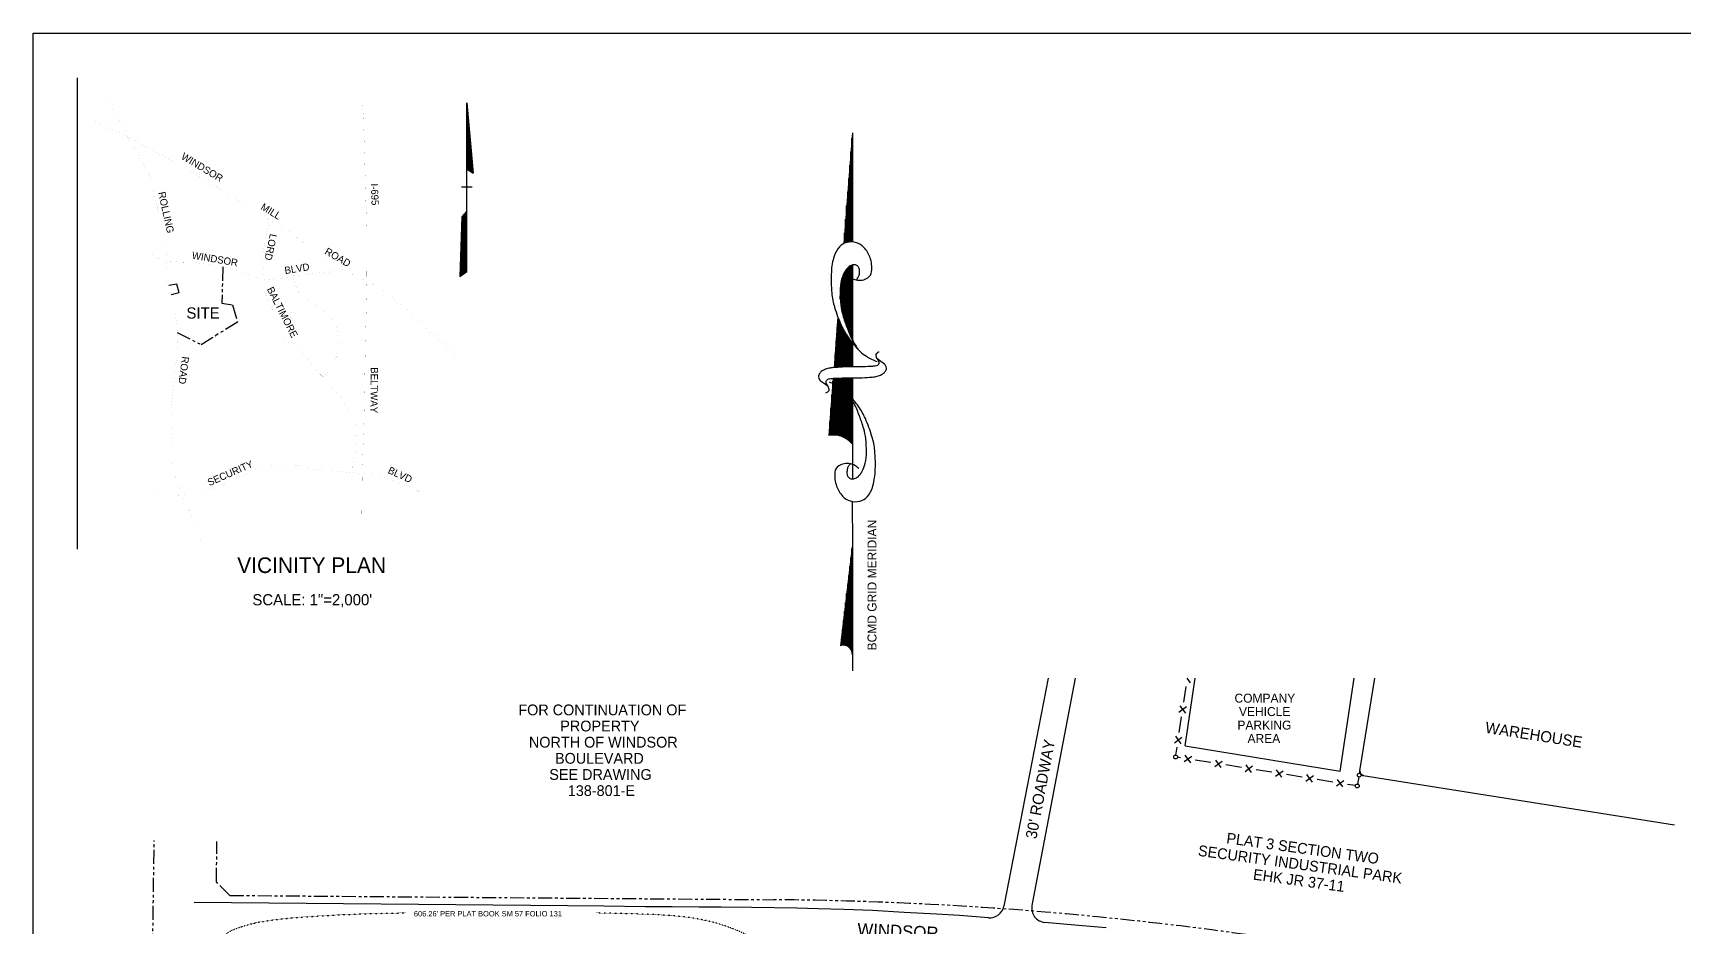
# Model space of a CAD drawing. Extents: x -40911 to -31608, y 11226 to 14227.
# Drawn here: x -35789 to -33949, y 13230 to 14227 of the extents above; entities that cross this region are included whole.
import ezdxf
from ezdxf.enums import TextEntityAlignment as Align

# ---------------------------------------------------------------- set-up
doc = ezdxf.new("R2010")
doc.units = 0
doc.header["$MEASUREMENT"] = 0
for name, pattern in [('DASHED', [0.75, 0.5, -0.25]), ('DOT', [0.25, 0, -0.25]), ('PHANTOM2', [31.25, 15.625, -3.125, 3.125, -3.125, 3.125, -3.125])]:
    doc.linetypes.add(name, pattern=pattern)
doc.layers.get('0').update_dxf_attribs({"linetype": 'CONTINUOUS'})
for name, color, linetype in [('ADJOIN', 7, 'CONTINUOUS'), ('BLDG', 7, 'CONTINUOUS'), ('BLDG-LAB', 7, 'CONTINUOUS'), ('BORDER', 7, 'CONTINUOUS'), ('BOUND', 7, 'CONTINUOUS'), ('BOUND-ABND', 7, 'CONTINUOUS'), ('FENCE', 7, 'CONTINUOUS'), ('GRID', 7, 'CONTINUOUS'), ('LOCMAP', 7, 'CONTINUOUS'), ('METES', 7, 'CONTINUOUS'), ('PROPCOR', 7, 'CONTINUOUS'), ('ROADC', 7, 'CONTINUOUS'), ('TEXT', 7, 'CONTINUOUS'), ('TXT', 7, 'CONTINUOUS')]:
    doc.layers.add(name, color=color, linetype=linetype)
doc.styles.add('txt', font='TXT', dxfattribs={"height": 0.2})

msp = doc.modelspace()

# ---------------------------------------------------------------- linework, layer by layer
at = {"color": 7, "linetype": 'Continuous'}
for points, const_width in [([(-35658.2, 14066), (-35683.4, 14109.7), (-35688.9, 14122.3), (-35694.6, 14132), (-35702.1, 14142.8), (-35703.8, 14151.3), (-35704.1, 14159.7)], 0.02), ([(-35421.9, 14147.4), (-35420.7, 14132.2), (-35418.8, 14066.7), (-35417.3, 14010.9), (-35416.9, 13948.5), (-35418.7, 13873), (-35420.1, 13797.1), (-35422.1, 13736.1), (-35422.6, 13685.8)], 0.04), ([(-35658.3, 14097.2), (-35684.3, 14111.9), (-35718.9, 14127.5), (-35723.2, 14129.5)], 0.03), ([(-35316.3, 13866.3), (-35317.4, 13867.2), (-35363.5, 13909.5), (-35392.3, 13934.9), (-35398.6, 13939.7), (-35403.2, 13943.1), (-35407.8, 13945.4), (-35453.9, 13967.7), (-35460.2, 13970.9), (-35465.8, 13975.2), (-35474.7, 13982.6), (-35483.1, 13989.3), (-35492.6, 13996.5), (-35498.8, 14003), (-35506.3, 14007.6), (-35516.4, 14012.4), (-35525.2, 14018.1), (-35536.3, 14024.7), (-35552.2, 14035.4), (-35573.3, 14048.5), (-35586.1, 14056.2), (-35597.9, 14063.7), (-35658.3, 14097.2)], 0.02), ([(-35658.2, 14066), (-35650.9, 14034.5), (-35646.4, 14016.6), (-35642.6, 13995.6), (-35640.5, 13980.2), (-35639.6, 13972.5), (-35641.3, 13959.9), (-35639.8, 13948.6), (-35636, 13933.6), (-35630.6, 13917.4), (-35629.1, 13902.2), (-35628.1, 13892.8), (-35627.6, 13882.5), (-35628.1, 13872.8), (-35628.9, 13863.1), (-35631.2, 13849.5), (-35632.7, 13830), (-35634.8, 13811.1), (-35634, 13795.5), (-35635.3, 13777.1), (-35634.1, 13764.2), (-35634.3, 13748.4), (-35631.8, 13736.3), (-35628.5, 13726.1), (-35624.4, 13714.1), (-35619.7, 13704.3), (-35613.6, 13691.8), (-35609.7, 13679.2), (-35604.8, 13667.7), (-35602.7, 13661.1)], 0.02), ([(-35525.9, 14017), (-35530.5, 13996.4), (-35533.1, 13975.9), (-35532, 13954.2), (-35532, 13940.2), (-35524.4, 13922.5), (-35516.5, 13907), (-35510.7, 13893.1), (-35506.5, 13881.1), (-35499.4, 13882.6), (-35478.2, 13856.5), (-35469.5, 13846.8), (-35455.6, 13832.8), (-35444.9, 13818.2), (-35437.4, 13805.9), (-35430.3, 13791.8), (-35428.1, 13778.3), (-35428.9, 13759.2), (-35432.6, 13743.2), (-35432.3, 13736.3), (-35416.1, 13735.3), (-35407.5, 13735), (-35399.6, 13733.6), (-35387, 13726.8), (-35369, 13720.4), (-35355.8, 13713.9)], 0.02), ([(-35440.7, 13961.3), (-35475.3, 13958.8), (-35490, 13957), (-35497.8, 13956.2), (-35508.4, 13953.7), (-35518.3, 13952.1), (-35527.3, 13951.2), (-35535.4, 13951.7), (-35547.2, 13956.8), (-35560.8, 13961.6), (-35576.1, 13965.1), (-35588.6, 13967.4), (-35601, 13969.7), (-35610.7, 13970.9), (-35624.7, 13971.2), (-35633.4, 13971.8), (-35639.5, 13972), (-35659.2, 13980.6)], 0.02), ([(-35498.7, 13956), (-35498, 13948.2), (-35495.4, 13942.1), (-35491.9, 13935.3), (-35483.7, 13929.3), (-35464.8, 13915.7), (-35457.1, 13908.3), (-35449.6, 13897.5), (-35448.3, 13882.2), (-35450.3, 13867.7), (-35453.5, 13858.3), (-35457.7, 13851.9), (-35465.4, 13842.7)], 0.02), ([(-35432.3, 13736.3), (-35456.6, 13738.6), (-35475, 13740.4), (-35494.3, 13744.4), (-35513.3, 13745), (-35527.6, 13744.2), (-35538.2, 13741.1), (-35556.3, 13733.1), (-35574.6, 13725.2), (-35596.8, 13715.6), (-35614.3, 13712.9), (-35624.8, 13710.7), (-35636.3, 13710.3), (-35650.3, 13711.7), (-35658.6, 13714.6)], 0.02)]:
    msp.add_lwpolyline(points, dxfattribs=dict(at, const_width=const_width))
at = {"layer": 'ADJOIN', "color": 7, "linetype": 'PHANTOM2'}
for p, q in [((-35656.5, 13144.1), (-35654, 13326.4)), ((-35584.6, 13280.3), (-35584, 13325.4)), ((-35569.8, 13265.2), (-35584.6, 13280.3)), ((-35569.8, 13265.2), (-34963.9, 13260.4))]:
    msp.add_line(p, q, dxfattribs=at)
msp.add_arc((-34996, 9225.5), 4035, 78.9348, 89.5444, dxfattribs=at)
at = {"layer": 'BLDG', "color": 7, "linetype": 'Continuous'}
for p, q in [((-34310, 13403.9), (-34293.5, 13507.2)), ((-34306.3, 13398.9), (-33959.5, 13343.8))]:
    msp.add_line(p, q, dxfattribs=at)
at = {"layer": 'BORDER', "color": 7, "linetype": 'DASHED'}
for p, q in [((-35789, 14226.6), (-31607.8, 14226.6)), ((-35789, 11240), (-35789, 14226.6))]:
    msp.add_line(p, q, dxfattribs=at)
at = {"layer": 'BORDER', "color": 7, "linetype": 'Continuous', "const_width": 0.02}
msp.add_lwpolyline([(-35739.3, 14175.9), (-35739.3, 11289.8), (-31657.6, 11289.8), (-31657.6, 14176.8), (-35739.3, 14176.8)], dxfattribs=at)
at = {"layer": 'BOUND', "color": 7, "linetype": 'PHANTOM2'}
for p, q in [((-35577.4, 13965.9), (-35578.6, 13925.5)), ((-35628.6, 13946.7), (-35637.7, 13945.1)), ((-35626.2, 13937), (-35635.1, 13934.8)), ((-35626.2, 13937), (-35628.6, 13946.7)), ((-35578.6, 13925.5), (-35567, 13923.5)), ((-35566.6, 13923.4), (-35561.2, 13904.1)), ((-35561.2, 13904.1), (-35585.4, 13889.4)), ((-35628.2, 13892.6), (-35601.8, 13879.3)), ((-35601.8, 13879.3), (-35585.4, 13889.4))]:
    msp.add_line(p, q, dxfattribs=at)
at = {"layer": 'FENCE', "color": 5, "linetype": 'Continuous'}
for p, q in [((-34503, 13507.2), (-34499.3, 13502.3)), ((-34506.3, 13480.8), (-34503.7, 13498.2)), ((-34511.7, 13469.4), (-34503.3, 13475.7)), ((-34510.7, 13476.7), (-34504.4, 13468.3)), ((-34511.4, 13446.9), (-34508.8, 13464.2)), ((-34516.8, 13435.4), (-34508.4, 13441.7)), ((-34515.7, 13442.8), (-34509.5, 13434.3)), ((-34515.2, 13421.5), (-34513.9, 13430.3)), ((-34509.9, 13418.6), (-34513.4, 13419.2)), ((-34505.9, 13414.3), (-34497.4, 13420.4)), ((-34498.6, 13413.1), (-34504.7, 13421.5)), ((-34476.1, 13413.2), (-34493.5, 13416)), ((-34464.7, 13407.6), (-34470.8, 13416.1)), ((-34471.9, 13408.8), (-34463.5, 13415)), ((-34442.1, 13407.8), (-34459.5, 13410.6)), ((-34438.1, 13403.4), (-34429.6, 13409.6)), ((-34430.7, 13402.2), (-34436.9, 13410.7)), ((-34408.1, 13402.4), (-34425.6, 13405.2)), ((-34404.1, 13398), (-34395.7, 13404.1)), ((-34396.9, 13396.9), (-34402.9, 13405.3)), ((-34374.3, 13397), (-34391.7, 13399.8)), ((-34370.3, 13392.7), (-34361.7, 13398.7)), ((-34362.9, 13391.5), (-34369.1, 13399.9)), ((-34311.2, 13397.2), (-34312.6, 13389.3)), ((-34310, 13403.9), (-34310.4, 13401.4)), ((-34310, 13403.9), (-34309.9, 13403.8)), ((-34310, 13403.7), (-34310, 13403.6)), ((-34309.9, 13403.7), (-34310, 13403.7)), ((-34310, 13403.6), (-34310, 13403.5)), ((-34310, 13403.5), (-34310, 13403.4)), ((-34310, 13403.4), (-34310, 13403.2)), ((-34310, 13403.2), (-34310, 13403.1)), ((-34310, 13403.1), (-34310, 13403)), ((-34310, 13403.1), (-34310, 13403.1)), ((-34310, 13403), (-34310, 13402.9)), ((-34310, 13402.9), (-34309.9, 13402.8)), ((-34309.9, 13402.5), (-34310, 13402.3)), ((-34310, 13402.3), (-34309.9, 13402.3)), ((-34309.9, 13403.8), (-34309.9, 13403.7)), ((-34309.9, 13402.8), (-34309.9, 13402.7)), ((-34309.9, 13402.7), (-34309.9, 13402.6)), ((-34309.9, 13402.6), (-34309.9, 13402.5)), ((-34309.9, 13402.3), (-34309.8, 13402.3)), ((-34309.8, 13402.3), (-34309.8, 13402.2)), ((-34309.8, 13402.2), (-34309.8, 13402.1)), ((-34309.8, 13402.1), (-34309.8, 13402)), ((-34309.8, 13402), (-34309.8, 13401.9)), ((-34309.8, 13401.9), (-34309.7, 13401.8)), ((-34309.7, 13401.8), (-34309.7, 13401.7)), ((-34309.7, 13401.7), (-34309.7, 13401.6)), ((-34309.7, 13401.6), (-34309.7, 13401.5)), ((-34309.7, 13401.5), (-34309.6, 13401.4)), ((-34309.6, 13401.4), (-34309.6, 13401.3)), ((-34309.6, 13401.3), (-34309.5, 13401.2)), ((-34309.5, 13401.2), (-34309.5, 13401.1)), ((-34309.5, 13401.1), (-34309.4, 13401.1)), ((-34309.4, 13401.1), (-34309.4, 13401)), ((-34309.4, 13401), (-34309.4, 13400.9)), ((-34309.4, 13400.8), (-34309.3, 13400.9)), ((-34309.4, 13400.9), (-34309.4, 13400.8)), ((-34309.3, 13400.9), (-34309.2, 13400.8)), ((-34309.2, 13400.8), (-34309.2, 13400.7)), ((-34309.2, 13400.7), (-34309.1, 13400.6)), ((-34309.1, 13400.6), (-34309.1, 13400.5)), ((-34309.1, 13400.5), (-34309, 13400.4)), ((-34309, 13400.4), (-34308.9, 13400.3)), ((-34308.9, 13400.3), (-34308.8, 13400.3)), ((-34308.8, 13400.3), (-34308.8, 13400.2)), ((-34308.8, 13400.1), (-34308.7, 13400.2)), ((-34308.8, 13400.2), (-34308.8, 13400.1)), ((-34308.7, 13400.2), (-34308.7, 13400.1)), ((-34308.7, 13400.1), (-34308.6, 13400)), ((-34308.6, 13400), (-34308.5, 13399.9)), ((-34308.5, 13399.9), (-34308.4, 13399.8)), ((-34308.4, 13399.8), (-34308.3, 13399.8)), ((-34308.3, 13399.8), (-34308.3, 13399.7)), ((-34308.3, 13399.7), (-34308.2, 13399.7)), ((-34308.2, 13399.7), (-34308.1, 13399.7)), ((-34308.1, 13399.7), (-34308.1, 13399.6)), ((-34308.1, 13399.6), (-34308, 13399.6)), ((-34308, 13399.6), (-34308, 13399.5)), ((-34308, 13399.5), (-34307.9, 13399.5)), ((-34307.9, 13399.5), (-34307.9, 13399.4)), ((-34307.9, 13399.4), (-34307.8, 13399.4)), ((-34307.8, 13399.4), (-34307.7, 13399.3)), ((-34307.7, 13399.3), (-34307.6, 13399.4)), ((-34307.6, 13399.4), (-34307.5, 13399.3)), ((-34307.5, 13399.3), (-34307.4, 13399.2)), ((-34307.4, 13399.2), (-34307.3, 13399.2)), ((-34307.3, 13399.2), (-34307.2, 13399.1)), ((-34307.2, 13399.1), (-34307.1, 13399.1)), ((-34307.1, 13399.1), (-34307, 13399.1)), ((-34307, 13399.1), (-34306.9, 13399)), ((-34306.9, 13399), (-34306.8, 13399)), ((-34306.8, 13399), (-34306.6, 13398.9)), ((-34306.6, 13398.9), (-34306.5, 13399)), ((-34306.5, 13399), (-34306.4, 13398.9)), ((-34306.4, 13398.9), (-34306.3, 13398.9)), ((-34340.3, 13391.6), (-34357.7, 13394.4)), ((-34336.3, 13387.3), (-34327.9, 13393.4)), ((-34329, 13386.1), (-34335.1, 13394.5)), ((-34315.1, 13387.6), (-34323.9, 13389))]:
    msp.add_line(p, q, dxfattribs=at)
for centre in [(-34515.5, 13419.5), (-34310.8, 13399.3), (-34313, 13387.2)]:
    msp.add_circle(centre, 2.13, dxfattribs=at)
for p in [(-34310, 13403.5), (-34310, 13403.1), (-34310, 13402.9), (-34309.9, 13402.6), (-34309.8, 13402), (-34309.7, 13401.7), (-34309.6, 13401.4), (-34309.2, 13400.7), (-34309.1, 13400.5), (-34308.6, 13400), (-34308.5, 13399.9), (-34307.5, 13399.3), (-34307.4, 13399.2), (-34307.2, 13399.1), (-34307, 13399.1), (-34306.8, 13399), (-34306.5, 13399)]:
    msp.add_point(p, dxfattribs=at)
at = {"layer": 'GRID', "color": 70, "linetype": 'Continuous'}
for p, q in [((-34875.8, 14115.4), (-34885.4, 13991.9)), ((-34875.8, 14115.4), (-34875.8, 13993.6)), ((-34876.3, 13993.6), (-34876.3, 14109.5)), ((-34878.6, 13993.3), (-34878.6, 14079.3)), ((-34877.5, 13993.4), (-34877.5, 14094.4)), ((-34879.8, 13993.2), (-34879.8, 14064.3)), ((-34881, 13992.9), (-34881, 14049.2)), ((-34882.2, 13992.6), (-34882.2, 14034.1)), ((-34883.3, 13992.4), (-34883.3, 14019.1)), ((-34884.5, 13992.1), (-34884.5, 14004)), ((-34876.3, 13885.6), (-34876.3, 13967.6)), ((-34875.7, 13968), (-34875.8, 13854.5)), ((-34888, 13920.3), (-34888, 13949.1)), ((-34886.8, 13914.1), (-34886.8, 13953.4)), ((-34885.7, 13909.6), (-34885.7, 13957.1)), ((-34884.5, 13906.2), (-34884.5, 13959.1)), ((-34883.3, 13903), (-34883.3, 13961)), ((-34882.2, 13899.8), (-34882.2, 13963)), ((-34881, 13896.6), (-34881, 13964.4)), ((-34879.8, 13893.5), (-34879.8, 13965.2)), ((-34878.6, 13890.9), (-34878.6, 13966)), ((-34877.5, 13888.3), (-34877.5, 13966.8)), ((-34888.8, 13948.3), (-34889.5, 13939.9)), ((-34889.2, 13930.3), (-34889.2, 13933.5)), ((-34892.6, 13900), (-34896.2, 13853.2)), ((-34892.7, 13853.8), (-34892.7, 13898.7)), ((-34891.9, 13909.8), (-34892.6, 13900)), ((-34891.5, 13853.8), (-34891.5, 13908.9)), ((-34890.4, 13853.9), (-34890.4, 13905.9)), ((-34889.2, 13853.9), (-34889.2, 13902.9)), ((-34888, 13854), (-34888, 13899.9)), ((-34886.8, 13854), (-34886.8, 13897.9)), ((-34885.7, 13854.1), (-34885.7, 13895.9)), ((-34884.5, 13854.1), (-34884.5, 13894)), ((-34893.9, 13853.7), (-34893.9, 13883.4)), ((-34883.3, 13854.1), (-34883.3, 13892)), ((-34882.2, 13854.2), (-34882.2, 13890.1)), ((-34881, 13854.2), (-34881, 13888.1)), ((-34879.8, 13854.3), (-34879.8, 13886.5)), ((-34878.6, 13854.3), (-34878.6, 13885)), ((-34877.5, 13854.4), (-34877.5, 13883.4)), ((-34876.3, 13854.4), (-34876.3, 13881.9)), ((-34895, 13853.7), (-34895, 13868.1)), ((-34897.2, 13841.3), (-34902.1, 13777.9)), ((-34896.2, 13778.2), (-34896.2, 13841.4)), ((-34895, 13778.2), (-34895, 13841.5)), ((-34893.9, 13778.2), (-34893.9, 13841.6)), ((-34892.7, 13778.1), (-34892.7, 13841.6)), ((-34891.5, 13777.9), (-34891.5, 13841.7)), ((-34890.4, 13777.7), (-34890.4, 13841.8)), ((-34889.2, 13777.6), (-34889.2, 13841.9)), ((-34888, 13777.2), (-34888, 13842)), ((-34886.8, 13776.8), (-34886.8, 13842)), ((-34885.7, 13776.4), (-34885.7, 13842)), ((-34884.5, 13775.8), (-34884.5, 13842)), ((-34883.3, 13775.1), (-34883.3, 13842)), ((-34882.2, 13774.4), (-34882.2, 13842)), ((-34881, 13773.5), (-34881, 13842)), ((-34879.8, 13823.4), (-34879.8, 13842)), ((-34878.6, 13822.1), (-34878.6, 13842)), ((-34877.5, 13820.8), (-34877.5, 13842)), ((-34876.3, 13819.5), (-34876.3, 13842)), ((-34875.8, 13842), (-34875.8, 13840.4)), ((-34875.8, 13840.4), (-34875.8, 13819)), ((-34898.6, 13778.1), (-34898.6, 13823.2)), ((-34897.4, 13778.2), (-34897.4, 13838.3)), ((-34879.8, 13772.6), (-34879.8, 13823)), ((-34878.6, 13771.7), (-34878.6, 13821.2)), ((-34899.7, 13778.1), (-34899.7, 13808.1)), ((-34877.5, 13770.3), (-34877.5, 13819.4)), ((-34876.3, 13769), (-34876.3, 13817.6)), ((-34875.8, 13816.9), (-34875.8, 13809.5)), ((-34875.8, 13809.5), (-34875.8, 13768.5)), ((-34900.9, 13778), (-34900.9, 13793.1)), ((-34902.1, 13778), (-34902.1, 13778)), ((-34875.8, 13768.5), (-34875.8, 13729.5)), ((-34876, 13704.4), (-34875.8, 13656)), ((-34875.8, 13656), (-34889, 13543.5)), ((-34875.8, 13656), (-34875.8, 13534.2)), ((-34877.5, 13539.6), (-34877.5, 13642)), ((-34876.3, 13537.1), (-34876.3, 13652.1)), ((-34879.8, 13542.1), (-34879.8, 13621.9)), ((-34878.6, 13541.1), (-34878.6, 13632)), ((-34882.2, 13543.4), (-34882.2, 13601.9)), ((-34881, 13542.9), (-34881, 13611.9)), ((-34884.5, 13544.1), (-34884.5, 13581.8)), ((-34883.3, 13543.8), (-34883.3, 13591.8)), ((-34885.7, 13544.1), (-34885.7, 13571.7)), ((-34888, 13543.9), (-34888, 13551.6)), ((-34886.8, 13544.1), (-34886.8, 13561.7)), ((-34875.8, 13534.2), (-34875.8, 13515.4))]:
    msp.add_line(p, q, dxfattribs=at)
at = {"layer": 'GRID', "color": 70, "linetype": 'Continuous', "elevation": 0}
for points in [[(-34880.9, 13956.7, 0.077736), (-34876.6, 13953.2, 0.07962), (-34871.7, 13951.3, 0.096266), (-34864.7, 13951.2, 0.100752), (-34858.5, 13953.7, 0.224486), (-34854.3, 13960.7, 0.11255), (-34856.1, 13976.3, 0.100563), (-34862.9, 13987.5, 0.134878), (-34871.2, 13992.8, 0.132719), (-34882.1, 13993.1, 0.155229), (-34890.1, 13988.3, 0.101616), (-34896, 13977.9, 0.067278), (-34899.2, 13960.3, 0.034332), (-34898.7, 13936.7, 0.050354), (-34895.6, 13920.8, 0.032541), (-34888.2, 13900.9, 0.044988), (-34880.6, 13887.5, 0.025546), (-34875.5, 13880.8, 0.017117), (-34867.1, 13871.6, 0.06565), (-34860.2, 13866.2, 0.042468), (-34848.1, 13860.3)], [(-34871.6, 13951.3, 0.076919), (-34869.2, 13954.3, 0.080527), (-34868, 13957.7, 0.088695), (-34867.9, 13963.1, 0.141897), (-34869.4, 13966.3, 0.152973), (-34872.2, 13968, 0.126446), (-34876.2, 13967.9, 0.120122), (-34880.1, 13965.7, 0.080483), (-34884.3, 13960.4, 0.067361), (-34888.1, 13950.5, 0.059891), (-34889.5, 13938.7, 0.028199), (-34888.6, 13923.2, 0.039094), (-34886.4, 13912.2, 0.016831), (-34884.2, 13905, 0.008651), (-34879, 13891.2, 0.03625), (-34875.7, 13884.3, 0.021578), (-34868.8, 13873.4)], [(-34846, 13870.9, 0.155222), (-34848.9, 13869.3, 0.230745), (-34849.5, 13867.1, 0.039788), (-34849.1, 13865.2, 0.040789), (-34848.3, 13863.4, 0.05365), (-34847.4, 13862.1, -0.067543), (-34846.5, 13860.7, -0.159888), (-34846.2, 13858.2, -0.204389), (-34847.3, 13856.4, -0.067398), (-34849, 13855.6, -0.052215), (-34851.4, 13855.1, -0.013577), (-34855.6, 13854.8, -0.005027), (-34866.9, 13854.3, -0.010776), (-34869.9, 13854.3, -0.005653), (-34875.6, 13854.5)], [(-34875.6, 13842.1, 0.004821), (-34870.3, 13842.1, 0.00885), (-34867.4, 13842.2, 0.005772), (-34856.5, 13842.8, 0.010588), (-34850.6, 13843.4, 0.071206), (-34845.7, 13844.7, 0.064975), (-34840.9, 13847.5, 0.103615), (-34838.3, 13850.5, 0.157116), (-34837.8, 13853.1, 0.084448), (-34838.7, 13855.9, 0.119022), (-34840, 13857.5), (-34845.4, 13861.5), (-34848.5, 13863.7)], [(-34875.6, 13854.5, 0.004821), (-34881, 13854.4, 0.00885), (-34883.9, 13854.3, 0.005772), (-34894.8, 13853.7, 0.010588), (-34900.7, 13853.1, 0.071206), (-34905.6, 13851.8, 0.064975), (-34910.4, 13849.1, 0.103615), (-34912.9, 13846, 0.157116), (-34913.4, 13843.4, 0.084448), (-34912.6, 13840.6, 0.119022), (-34911.3, 13839), (-34905.9, 13835.1), (-34902.8, 13832.8)], [(-34905.3, 13825.6, 0.155222), (-34902.4, 13827.2, 0.230745), (-34901.7, 13829.4, 0.039788), (-34902.2, 13831.3, 0.040789), (-34903, 13833.1, 0.05365), (-34903.9, 13834.5, -0.067543), (-34904.8, 13835.8, -0.159888), (-34905.1, 13838.4, -0.204389), (-34904, 13840.1, -0.067398), (-34902.3, 13840.9, -0.052215), (-34899.9, 13841.4, -0.013577), (-34895.7, 13841.7, -0.005027), (-34884.3, 13842.2, -0.010776), (-34881.3, 13842.2, -0.005653), (-34875.6, 13842.1)], [(-34868.6, 13741, 0.077736), (-34872.9, 13744.4, 0.07962), (-34877.8, 13746.4, 0.096266), (-34884.8, 13746.4, 0.100752), (-34891, 13744, 0.224486), (-34895.2, 13737, 0.11255), (-34893.4, 13721.4, 0.100563), (-34886.6, 13710.2, 0.134878), (-34878.3, 13704.9, 0.132719), (-34867.4, 13704.6, 0.155229), (-34859.3, 13709.4, 0.101616), (-34853.5, 13719.8, 0.067278), (-34850.3, 13737.4, 0.034332), (-34850.8, 13761, 0.050354), (-34853.9, 13776.9, 0.032541), (-34861.3, 13796.8, 0.044988), (-34868.9, 13810.2, 0.025546), (-34874, 13816.9, 0.017117), (-34882.4, 13826.1, 0.06565), (-34889.3, 13831.5, 0.042468), (-34901.4, 13837.4)], [(-34877.9, 13746.4, 0.076919), (-34880.3, 13743.4, 0.080527), (-34881.5, 13740, 0.088695), (-34881.6, 13734.6, 0.141897), (-34880.1, 13731.4, 0.152973), (-34877.3, 13729.7, 0.126446), (-34873.3, 13729.8, 0.120122), (-34869.4, 13732, 0.080483), (-34865.2, 13737.3, 0.067361), (-34861.4, 13747.2, 0.059891), (-34860, 13759, 0.028199), (-34860.9, 13774.5, 0.039094), (-34863.1, 13785.5, 0.016831), (-34865.3, 13792.7, 0.008651), (-34870.5, 13806.4, 0.03625), (-34873.8, 13813.4, 0.021578), (-34880.7, 13824.3)]]:
    msp.add_lwpolyline(points, format="xyb", dxfattribs=at)
at = {"layer": 'GRID', "color": 70, "linetype": 'Continuous'}
for centre, radius, start, end in [((-34897.1, 13750.6), 27.8, 40.1394, 100.2647), ((-34885.8, 13534.1), 9.99, 0.0614, 108.1897)]:
    msp.add_arc(centre, radius, start, end, dxfattribs=at)
at = {"layer": 'LOCMAP', "color": 7, "linetype": 'Continuous'}
for p, q in [((-35739.3, 13651.2), (-35739.3, 14176.8)), ((-35305.5, 13960.7), (-35305.5, 14148.7)), ((-35305.5, 14148.7), (-35298.3, 14070.5)), ((-35305.3, 14142.9), (-35305.1, 14075.3)), ((-35298.7, 14071.2), (-35305.3, 14142.9)), ((-35304.9, 14135), (-35304.6, 14075.6)), ((-35299.3, 14071.6), (-35304.9, 14135)), ((-35304.4, 14124.7), (-35304.2, 14076)), ((-35300, 14072.6), (-35304.4, 14124.7)), ((-35304, 14115.2), (-35303.7, 14076.5)), ((-35300.7, 14073.7), (-35304, 14115.2)), ((-35303.5, 14102.8), (-35303.1, 14076.9)), ((-35301.2, 14074.9), (-35303.5, 14102.8)), ((-35302.9, 14090.5), (-35302.5, 14077.5)), ((-35302, 14076.2), (-35302.9, 14090.5)), ((-35305.5, 14075.1), (-35298.3, 14070.5)), ((-35305.1, 14075.3), (-35299.3, 14071.6)), ((-35304.6, 14075.6), (-35300, 14072.6)), ((-35304.2, 14076), (-35300.7, 14073.7)), ((-35303.7, 14076.5), (-35301.2, 14074.9)), ((-35303.1, 14076.9), (-35302, 14076.2)), ((-35299.7, 14054.7), (-35311.4, 14054.7)), ((-35305.5, 14027.9), (-35311.1, 14021.7)), ((-35305.9, 14027), (-35310.7, 14021.5)), ((-35306.3, 14025.6), (-35310.2, 14021.4)), ((-35306.9, 14023.9), (-35309.7, 14021.2)), ((-35307, 13961.2), (-35306.9, 14023.9)), ((-35306.4, 13961), (-35306.3, 14025.6)), ((-35306, 13961), (-35305.9, 14027)), ((-35311.1, 14021.7), (-35313.4, 13955.1)), ((-35310.7, 14021.5), (-35312.9, 13956.1)), ((-35310.2, 14021.4), (-35312.4, 13957.4)), ((-35309.7, 14021.2), (-35311.5, 13958.8)), ((-35309.2, 14021.1), (-35310.9, 13960.1)), ((-35308.6, 14020.4), (-35310.5, 13961)), ((-35308.3, 14018.7), (-35309.7, 13962.2)), ((-35307.5, 14022.1), (-35309.2, 14021.1)), ((-35309, 13962), (-35308.3, 14018.7)), ((-35308, 14020.9), (-35308.6, 14020.4)), ((-35308.3, 13961.7), (-35308, 14020.9)), ((-35307.8, 13961.5), (-35307.5, 14022.1)), ((-35313.4, 13955.1), (-35305.5, 13960.7)), ((-35312.9, 13956.1), (-35306.4, 13961)), ((-35312.4, 13957.4), (-35307, 13961.2)), ((-35311.5, 13958.8), (-35307.8, 13961.5)), ((-35310.9, 13960.1), (-35308.3, 13961.7)), ((-35310.5, 13961), (-35309, 13962))]:
    msp.add_line(p, q, dxfattribs=at)
at = {"layer": 'LOCMAP', "color": 7, "linetype": 'Continuous', "const_width": 0.02}
msp.add_lwpolyline([(-35223.6, 14176.8), (-35223.6, 13651.2), (-35739.3, 13651.2)], dxfattribs=at)
at = {"layer": 'METES', "color": 70, "linetype": 'DOT'}
for points in [[(-35586.9, 13202.8), (-35580.9, 13220.2), (-35562, 13229.6), (-35533.2, 13237), (-35488.2, 13241.7), (-35420.3, 13245.1), (-35373.3, 13245.7)], [(-34964.9, 13194.7), (-34977.7, 13212.8), (-35003.2, 13227.6), (-35044.8, 13239.7), (-35091.2, 13244.4), (-35144.3, 13245.1), (-35161.7, 13245.7)]]:
    msp.add_open_spline(points, degree=3, dxfattribs=at)
at = {"layer": 'ROADC', "color": 7, "linetype": 'Continuous'}
for p, q in [((-34657.5, 13507.2), (-34707, 13253.2)), ((-34627.5, 13507.2), (-34675.7, 13254)), ((-35192.8, 13253.7), (-35609.6, 13257.4)), ((-35152.7, 13253.3), (-35192.8, 13253.7)), ((-35106.3, 13252.5), (-35152.7, 13253.3)), ((-35076.5, 13252.3), (-35106.3, 13252.5)), ((-35046.4, 13252.2), (-35076.5, 13252.3)), ((-35022, 13251.9), (-35046.4, 13252.2)), ((-34988, 13251.6), (-35022, 13251.9)), ((-34937.6, 13250.9), (-34988, 13251.6)), ((-34914, 13250.1), (-34937.6, 13250.9)), ((-34885.3, 13249.6), (-34914, 13250.1)), ((-34853.4, 13248.3), (-34885.3, 13249.6)), ((-34817.9, 13246.3), (-34853.4, 13248.3)), ((-34782, 13244.1), (-34817.9, 13246.3)), ((-34756.5, 13242.8), (-34782, 13244.1)), ((-34723.9, 13240.3), (-34756.5, 13242.8)), ((-34623.9, 13231.7), (-34661.4, 13235)), ((-34592.9, 13228.9), (-34623.9, 13231.7))]:
    msp.add_line(p, q, dxfattribs=at)
at = {"layer": 'ROADC', "color": 70, "linetype": 'Continuous'}
for p, q in [((-34504.7, 13432.1), (-34493.5, 13507.2)), ((-34332.2, 13403.7), (-34316.5, 13507.2)), ((-34504.7, 13432.1), (-34332.2, 13403.7))]:
    msp.add_line(p, q, dxfattribs=at)
at = {"layer": 'ROADC', "color": 7, "linetype": 'Continuous'}
for centre, start, end in [((-34722.7, 13256.2), 265.6511, 348.975), ((-34659.9, 13251), 169.2184, 264.7587)]:
    msp.add_arc(centre, 16, start, end, dxfattribs=at)

# ---------------------------------------------------------------- texts
at = {"layer": 'BLDG-LAB', "color": 7, "linetype": 'Continuous', "style": 'txt', "width": 1.002157}
msp.add_text('WAREHOUSE', height=12.43, rotation=351.1138, dxfattribs=at).set_placement((-34117.1, 13438.1), align=Align.CENTER)
at = {"layer": 'BOUND-ABND', "color": 6, "linetype": 'Continuous', "style": 'txt'}
msp.add_text("606.26' PER PLAT BOOK SM 57 FOLIO 131", height=6, dxfattribs=at).set_placement((-35364.5, 13241.8))
at = {"layer": 'LOCMAP', "color": 7, "linetype": 'Continuous', "style": 'txt'}
for s, height, width, p in [('VICINITY PLAN', 17.422, 1.000287, (-35478.5, 13624.6)), ('SCALE: 1"=2,000\'', 12.444, 0.999437, (-35477.8, 13588.6))]:
    msp.add_text(s, height=height, dxfattribs=dict(at, width=width)).set_placement(p, align=Align.CENTER)
at = {"layer": 'PROPCOR', "color": 2, "linetype": 'Continuous', "style": 'txt'}
msp.add_text('BCMD GRID MERIDIAN', height=10, rotation=90, dxfattribs=at).set_placement((-34848.9, 13538.3))
at = {"layer": 'TEXT', "color": 7, "linetype": 'Continuous', "style": 'txt'}
for s, rotation, p in [('WINDSOR', 328.9417, (-35624.7, 14086.8)), ('ROLLING', 282.4444, (-35649.6, 14048.7)), ('I-695', 271.9757, (-35412.5, 14058.7)), ('MILL ', 328.7917, (-35536, 14030.5)), ('LORD', 257.9006, (-35524.8, 14003.2)), ('ROAD', 329.9915, (-35464.7, 13980.8)), ('WINDSOR', 350.2762, (-35612.4, 13975.1)), ('BLVD', 9.2897, (-35508, 13957.8)), ('BALTIMORE', 296.9894, (-35528.6, 13941)), ('ROAD', 262.744, (-35623, 13866.4)), ('BELTWAY', 269.4693, (-35412.5, 13854)), ('SECURITY', 23.7411, (-35592.4, 13721.4)), ('BLVD', 335.5646, (-35394.2, 13736.3))]:
    msp.add_text(s, height=8, rotation=rotation, dxfattribs=at).set_placement(p)
for s, height, p in [('SITE', 12.5, (-35599.5, 13908.2)), ('PROPERTY', 12, (-35157.2, 13448))]:
    msp.add_text(s, height=height, dxfattribs=at).set_placement(p, align=Align.CENTER)
at = {"layer": 'TEXT', "color": 70, "linetype": 'Continuous', "style": 'txt'}
for s, height, rotation, width, p in [('COMPANY', 9.97, 0.0119, 1.00361, (-34416, 13480.1)), ('PARKING', 9.94, 359.9776, 1.005229, (-34416.5, 13450.1)), ('AREA', 9.97, 0.0398, 1.004894, (-34417.1, 13435.1))]:
    msp.add_text(s, height=height, rotation=rotation, dxfattribs=dict(at, width=width)).set_placement(p, align=Align.CENTER)
at = {"layer": 'TEXT', "color": 7, "linetype": 'Continuous', "style": 'txt'}
for s, height, width, p in [('FOR CONTINUATION OF', 12.003, 0.9998, (-35154.5, 13466)), ('NORTH OF WINDSOR', 12.003, 1.0002, (-35153.4, 13430)), ('BOULEVARD', 12, 0.999592, (-35157.7, 13412)), ('SEE DRAWING', 12.003, 1.000067, (-35156.5, 13394)), ('138-801-E', 12, 0.999592, (-35155.5, 13376))]:
    msp.add_text(s, height=height, dxfattribs=dict(at, width=width)).set_placement(p, align=Align.CENTER)
at = {"layer": 'TEXT', "color": 70, "linetype": 'Continuous', "style": 'txt', "width": 1.004172}
msp.add_text('VEHICLE', height=9.97, dxfattribs=at).set_placement((-34416.2, 13465.1), align=Align.CENTER)
at = {"layer": 'TEXT', "color": 7, "linetype": 'Continuous', "style": 'txt', "width": 0.999045}
msp.add_text("30' ROADWAY", height=12.457, rotation=79.262, dxfattribs=at).set_placement((-34670.7, 13327.4))
at = {"layer": 'TEXT', "color": 7, "linetype": 'Continuous', "style": 'txt'}
for s, width, p in [('PLAT 3 SECTION TWO', 0.999867, (-34374.6, 13311.7)), ('SECURITY INDUSTRIAL PARK', 1.000067, (-34377.5, 13293.9)), ('EHK JR 37-11', 1.000267, (-34378.8, 13275.9))]:
    msp.add_text(s, height=12.003, rotation=352.187, dxfattribs=dict(at, width=width)).set_placement(p, align=Align.CENTER)
at = {"layer": 'TXT', "color": 7, "linetype": 'Continuous', "style": 'txt'}
msp.add_text('WINDSOR', height=14, rotation=357.1383, dxfattribs=at).set_placement((-34870.5, 13220.6))

doc.saveas('drawing.dxf')
